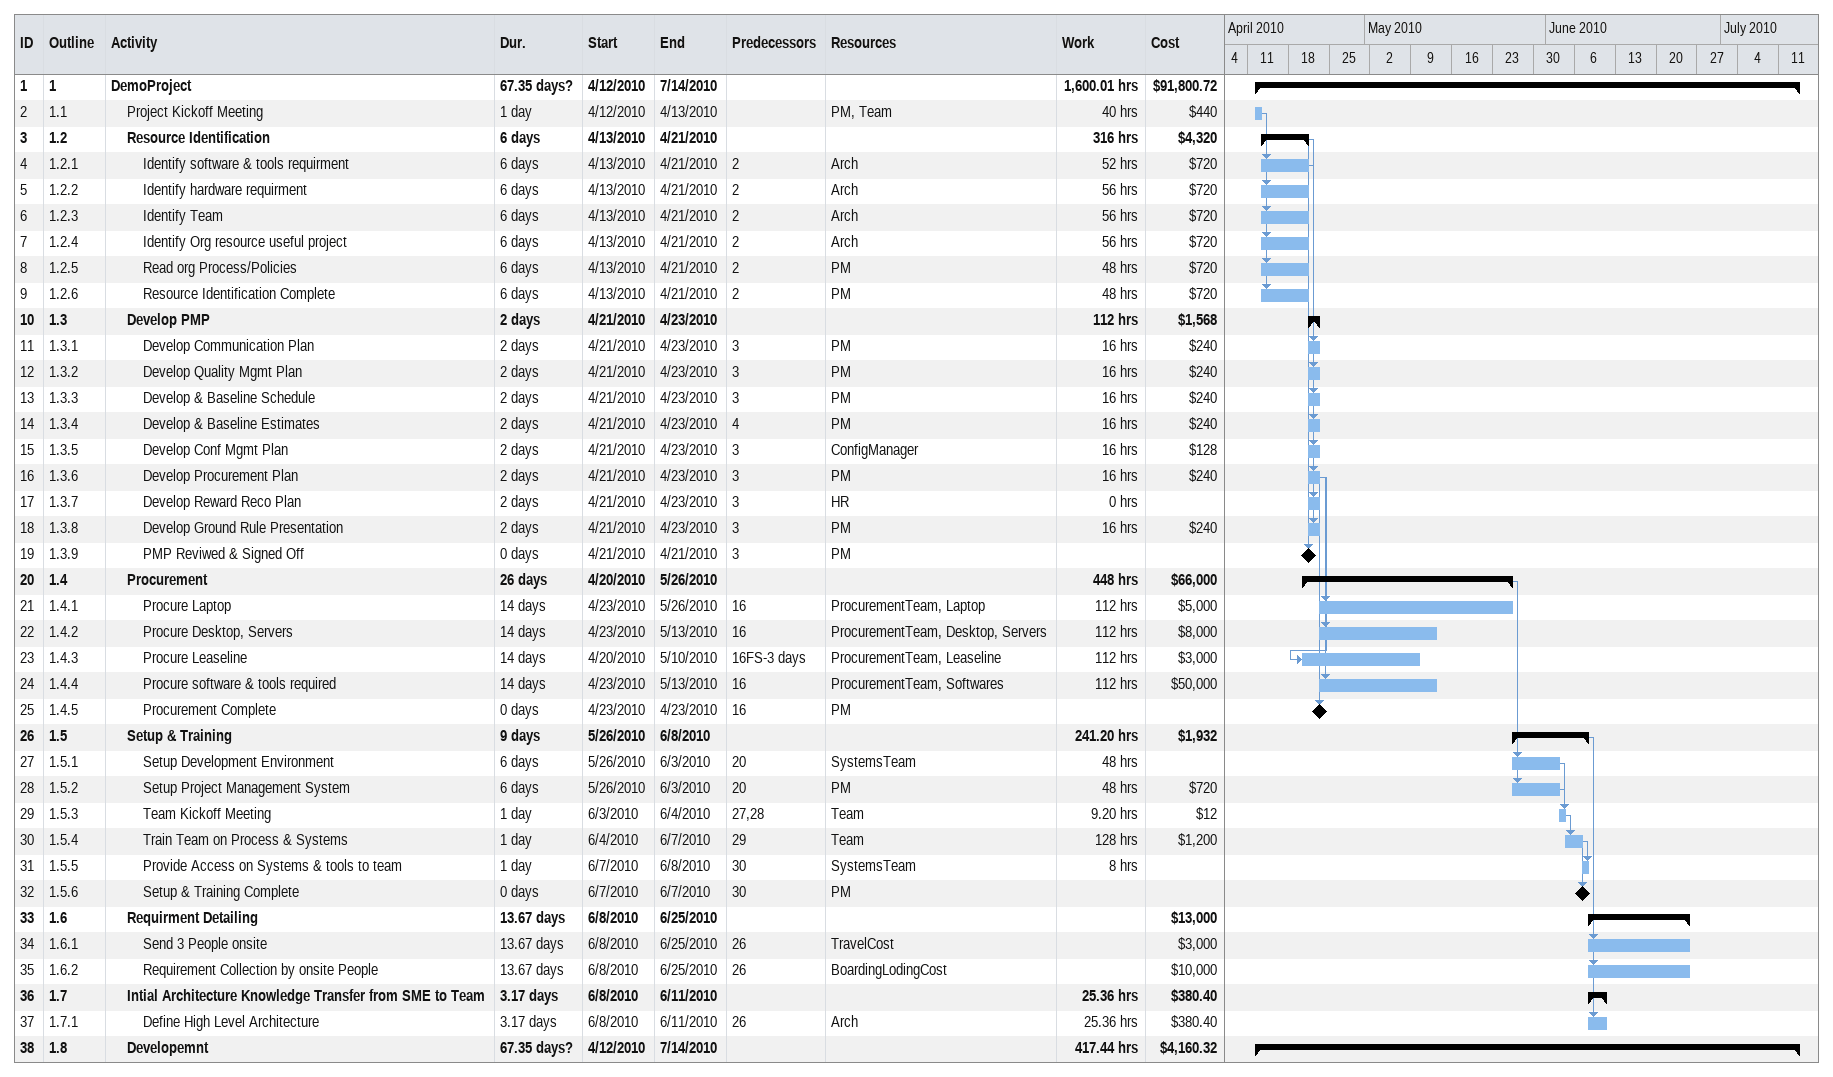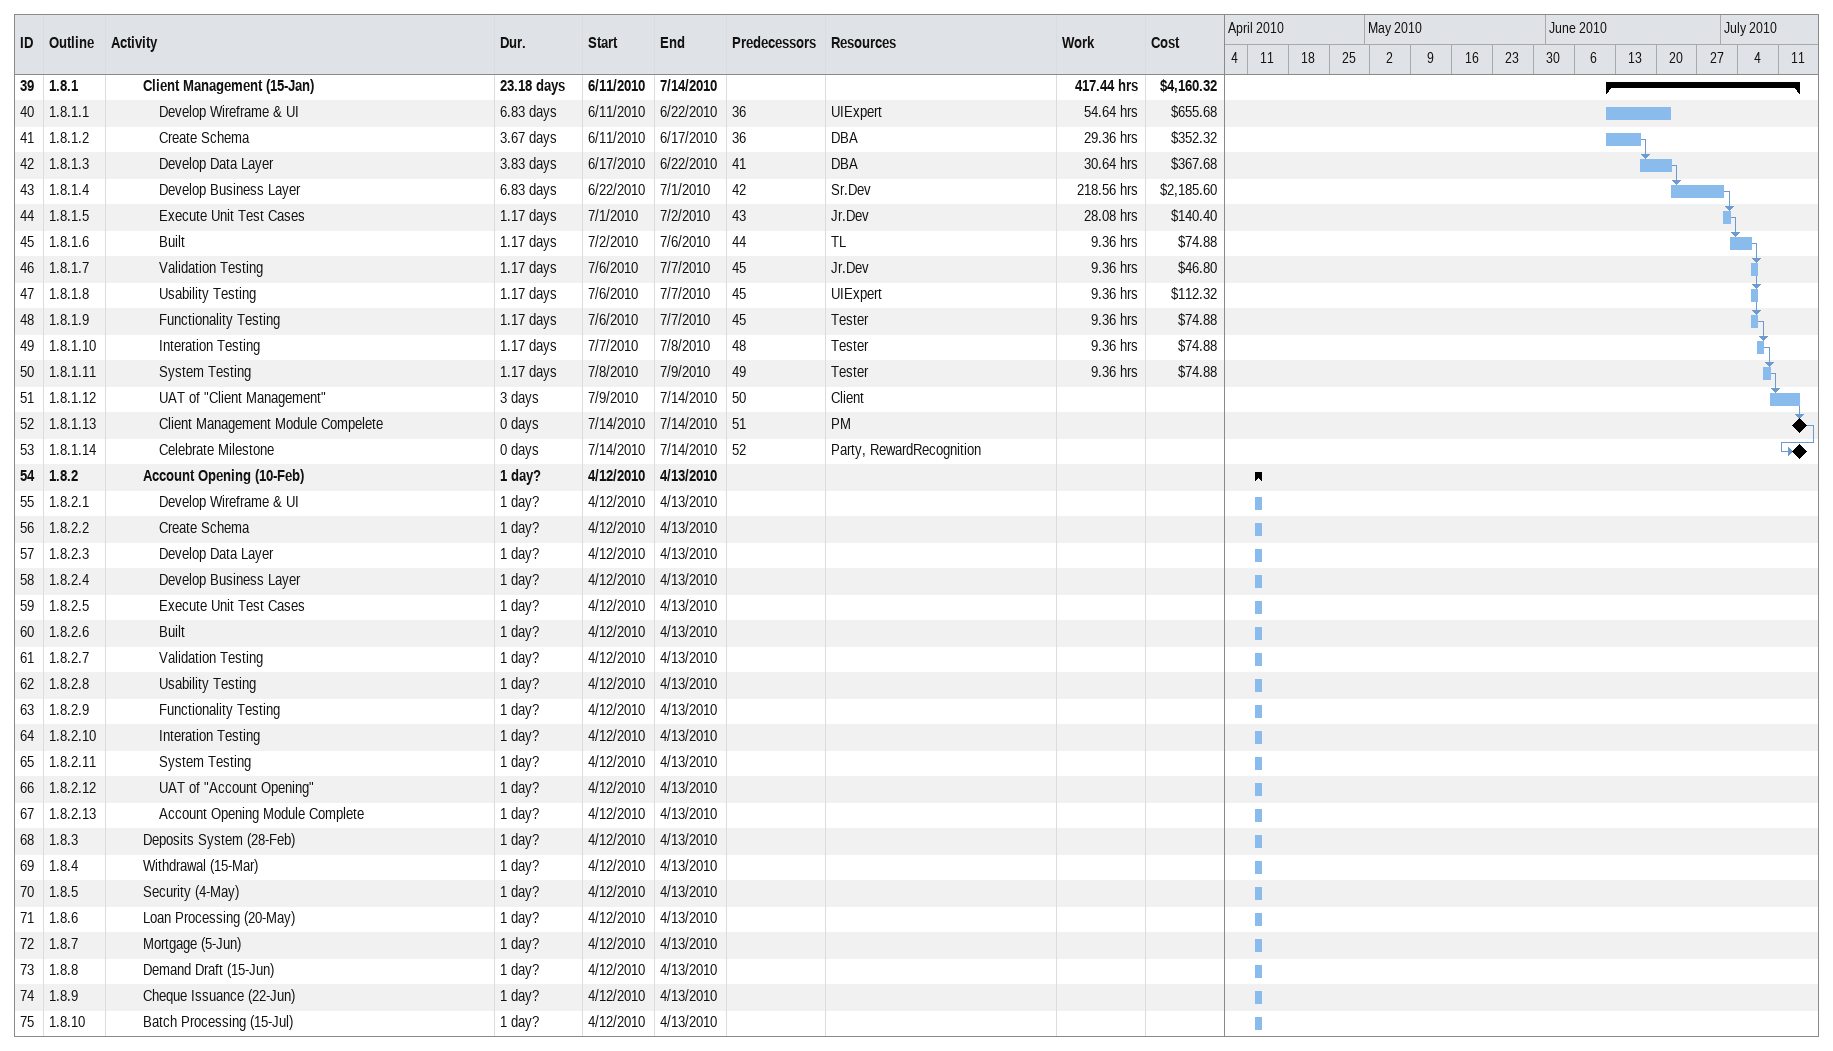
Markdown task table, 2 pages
| ID | WBS | Task | Duration | Start | Finish | Predecessors | Resources | Work (h) | Cost ($) |
|---|---|---|---|---|---|---|---|---|---|
| 1 | 1 | **DemoProject** | 67.35d? | 2010-04-12 | 2010-07-14 |  |  | 1600.01 | 91800.72 |
| 2 | 1.1 | Project Kickoff Meeting | 1d | 2010-04-12 | 2010-04-13 |  | PM, Team | 40 | 440 |
| 3 | 1.2 | **Resource Identification** | 6d | 2010-04-13 | 2010-04-21 |  |  | 316 | 4320 |
| 4 | 1.2.1 | Identify software & tools requirment | 6d | 2010-04-13 | 2010-04-21 | 2 | Arch | 52 | 720 |
| 5 | 1.2.2 | Identify hardware requirment | 6d | 2010-04-13 | 2010-04-21 | 2 | Arch | 56 | 720 |
| 6 | 1.2.3 | Identify Team | 6d | 2010-04-13 | 2010-04-21 | 2 | Arch | 56 | 720 |
| 7 | 1.2.4 | Identify Org resource useful project | 6d | 2010-04-13 | 2010-04-21 | 2 | Arch | 56 | 720 |
| 8 | 1.2.5 | Read org Process/Policies | 6d | 2010-04-13 | 2010-04-21 | 2 | PM | 48 | 720 |
| 9 | 1.2.6 | Resource Identification Complete | 6d | 2010-04-13 | 2010-04-21 | 2 | PM | 48 | 720 |
| 10 | 1.3 | **Develop PMP** | 2d | 2010-04-21 | 2010-04-23 |  |  | 112 | 1568 |
| 11 | 1.3.1 | Develop Communication Plan | 2d | 2010-04-21 | 2010-04-23 | 3 | PM | 16 | 240 |
| 12 | 1.3.2 | Develop Quality Mgmt Plan | 2d | 2010-04-21 | 2010-04-23 | 3 | PM | 16 | 240 |
| 13 | 1.3.3 | Develop & Baseline Schedule | 2d | 2010-04-21 | 2010-04-23 | 3 | PM | 16 | 240 |
| 14 | 1.3.4 | Develop & Baseline Estimates | 2d | 2010-04-21 | 2010-04-23 | 4 | PM | 16 | 240 |
| 15 | 1.3.5 | Develop Conf Mgmt Plan | 2d | 2010-04-21 | 2010-04-23 | 3 | ConfigManager | 16 | 128 |
| 16 | 1.3.6 | Develop Procurement Plan | 2d | 2010-04-21 | 2010-04-23 | 3 | PM | 16 | 240 |
| 17 | 1.3.7 | Develop Reward Reco Plan | 2d | 2010-04-21 | 2010-04-23 | 3 | HR | 0 |  |
| 18 | 1.3.8 | Develop Ground Rule Presentation | 2d | 2010-04-21 | 2010-04-23 | 3 | PM | 16 | 240 |
| 19 | 1.3.9 | PMP Reviwed & Signed Off | 0d | 2010-04-21 | 2010-04-21 | 3 | PM |  |  |
| 20 | 1.4 | **Procurement** | 26d | 2010-04-20 | 2010-05-26 |  |  | 448 | 66000 |
| 21 | 1.4.1 | Procure Laptop | 14d | 2010-04-23 | 2010-05-26 | 16 | ProcurementTeam, Laptop | 112 | 5000 |
| 22 | 1.4.2 | Procure Desktop, Servers | 14d | 2010-04-23 | 2010-05-13 | 16 | ProcurementTeam, Desktop, Servers | 112 | 8000 |
| 23 | 1.4.3 | Procure Leaseline | 14d | 2010-04-20 | 2010-05-10 | 16FS-3d | ProcurementTeam, Leaseline | 112 | 3000 |
| 24 | 1.4.4 | Procure software & tools required | 14d | 2010-04-23 | 2010-05-13 | 16 | ProcurementTeam, Softwares | 112 | 50000 |
| 25 | 1.4.5 | Procurement Complete | 0d | 2010-04-23 | 2010-04-23 | 16 | PM |  |  |
| 26 | 1.5 | **Setup & Training** | 9d | 2010-05-26 | 2010-06-08 |  |  | 241.20 | 1932 |
| 27 | 1.5.1 | Setup Development Environment | 6d | 2010-05-26 | 2010-06-03 | 20 | SystemsTeam | 48 |  |
| 28 | 1.5.2 | Setup Project Management System | 6d | 2010-05-26 | 2010-06-03 | 20 | PM | 48 | 720 |
| 29 | 1.5.3 | Team Kickoff Meeting | 1d | 2010-06-03 | 2010-06-04 | 27, 28 | Team | 9.20 | 12 |
| 30 | 1.5.4 | Train Team on Process & Systems | 1d | 2010-06-04 | 2010-06-07 | 29 | Team | 128 | 1200 |
| 31 | 1.5.5 | Provide Access on Systems & tools to team | 1d | 2010-06-07 | 2010-06-08 | 30 | SystemsTeam | 8 |  |
| 32 | 1.5.6 | Setup & Training Complete | 0d | 2010-06-07 | 2010-06-07 | 30 | PM |  |  |
| 33 | 1.6 | **Requirment Detailing** | 13.67d | 2010-06-08 | 2010-06-25 |  |  |  | 13000 |
| 34 | 1.6.1 | Send 3 People onsite | 13.67d | 2010-06-08 | 2010-06-25 | 26 | TravelCost |  | 3000 |
| 35 | 1.6.2 | Requirement Collection by onsite People | 13.67d | 2010-06-08 | 2010-06-25 | 26 | BoardingLodingCost |  | 10000 |
| 36 | 1.7 | **Intial Architecture Knowledge Transfer from SME to Team** | 3.17d | 2010-06-08 | 2010-06-11 |  |  | 25.36 | 380.40 |
| 37 | 1.7.1 | Define High Level Architecture | 3.17d | 2010-06-08 | 2010-06-11 | 26 | Arch | 25.36 | 380.40 |
| 38 | 1.8 | **Developemnt** | 67.35d? | 2010-04-12 | 2010-07-14 |  |  | 417.44 | 4160.32 |
| 39 | 1.8.1 | **Client Management (15-Jan)** | 23.18d | 2010-06-11 | 2010-07-14 |  |  | 417.44 | 4160.32 |
| 40 | 1.8.1.1 | Develop Wireframe & UI | 6.83d | 2010-06-11 | 2010-06-22 | 36 | UIExpert | 54.64 | 655.68 |
| 41 | 1.8.1.2 | Create Schema | 3.67d | 2010-06-11 | 2010-06-17 | 36 | DBA | 29.36 | 352.32 |
| 42 | 1.8.1.3 | Develop Data Layer | 3.83d | 2010-06-17 | 2010-06-22 | 41 | DBA | 30.64 | 367.68 |
| 43 | 1.8.1.4 | Develop Business Layer | 6.83d | 2010-06-22 | 2010-07-01 | 42 | Sr.Dev | 218.56 | 2185.60 |
| 44 | 1.8.1.5 | Execute Unit Test Cases | 1.17d | 2010-07-01 | 2010-07-02 | 43 | Jr.Dev | 28.08 | 140.40 |
| 45 | 1.8.1.6 | Built | 1.17d | 2010-07-02 | 2010-07-06 | 44 | TL | 9.36 | 74.88 |
| 46 | 1.8.1.7 | Validation Testing | 1.17d | 2010-07-06 | 2010-07-07 | 45 | Jr.Dev | 9.36 | 46.80 |
| 47 | 1.8.1.8 | Usability Testing | 1.17d | 2010-07-06 | 2010-07-07 | 45 | UIExpert | 9.36 | 112.32 |
| 48 | 1.8.1.9 | Functionality Testing | 1.17d | 2010-07-06 | 2010-07-07 | 45 | Tester | 9.36 | 74.88 |
| 49 | 1.8.1.10 | Interation Testing | 1.17d | 2010-07-07 | 2010-07-08 | 48 | Tester | 9.36 | 74.88 |
| 50 | 1.8.1.11 | System Testing | 1.17d | 2010-07-08 | 2010-07-09 | 49 | Tester | 9.36 | 74.88 |
| 51 | 1.8.1.12 | UAT of "Client Management" | 3d | 2010-07-09 | 2010-07-14 | 50 | Client |  |  |
| 52 | 1.8.1.13 | Client Management Module Compelete | 0d | 2010-07-14 | 2010-07-14 | 51 | PM |  |  |
| 53 | 1.8.1.14 | Celebrate Milestone | 0d | 2010-07-14 | 2010-07-14 | 52 | Party, RewardRecognition |  |  |
| 54 | 1.8.2 | **Account Opening (10-Feb)** | 1d? | 2010-04-12 | 2010-04-13 |  |  |  |  |
| 55 | 1.8.2.1 | Develop Wireframe & UI | 1d? | 2010-04-12 | 2010-04-13 |  |  |  |  |
| 56 | 1.8.2.2 | Create Schema | 1d? | 2010-04-12 | 2010-04-13 |  |  |  |  |
| 57 | 1.8.2.3 | Develop Data Layer | 1d? | 2010-04-12 | 2010-04-13 |  |  |  |  |
| 58 | 1.8.2.4 | Develop Business Layer | 1d? | 2010-04-12 | 2010-04-13 |  |  |  |  |
| 59 | 1.8.2.5 | Execute Unit Test Cases | 1d? | 2010-04-12 | 2010-04-13 |  |  |  |  |
| 60 | 1.8.2.6 | Built | 1d? | 2010-04-12 | 2010-04-13 |  |  |  |  |
| 61 | 1.8.2.7 | Validation Testing | 1d? | 2010-04-12 | 2010-04-13 |  |  |  |  |
| 62 | 1.8.2.8 | Usability Testing | 1d? | 2010-04-12 | 2010-04-13 |  |  |  |  |
| 63 | 1.8.2.9 | Functionality Testing | 1d? | 2010-04-12 | 2010-04-13 |  |  |  |  |
| 64 | 1.8.2.10 | Interation Testing | 1d? | 2010-04-12 | 2010-04-13 |  |  |  |  |
| 65 | 1.8.2.11 | System Testing | 1d? | 2010-04-12 | 2010-04-13 |  |  |  |  |
| 66 | 1.8.2.12 | UAT of "Account Opening" | 1d? | 2010-04-12 | 2010-04-13 |  |  |  |  |
| 67 | 1.8.2.13 | Account Opening Module Complete | 1d? | 2010-04-12 | 2010-04-13 |  |  |  |  |
| 68 | 1.8.3 | Deposits System (28-Feb) | 1d? | 2010-04-12 | 2010-04-13 |  |  |  |  |
| 69 | 1.8.4 | Withdrawal (15-Mar) | 1d? | 2010-04-12 | 2010-04-13 |  |  |  |  |
| 70 | 1.8.5 | Security (4-May) | 1d? | 2010-04-12 | 2010-04-13 |  |  |  |  |
| 71 | 1.8.6 | Loan Processing (20-May) | 1d? | 2010-04-12 | 2010-04-13 |  |  |  |  |
| 72 | 1.8.7 | Mortgage (5-Jun) | 1d? | 2010-04-12 | 2010-04-13 |  |  |  |  |
| 73 | 1.8.8 | Demand Draft (15-Jun) | 1d? | 2010-04-12 | 2010-04-13 |  |  |  |  |
| 74 | 1.8.9 | Cheque Issuance (22-Jun) | 1d? | 2010-04-12 | 2010-04-13 |  |  |  |  |
| 75 | 1.8.10 | Batch Processing (15-Jul) | 1d? | 2010-04-12 | 2010-04-13 |  |  |  |  |
